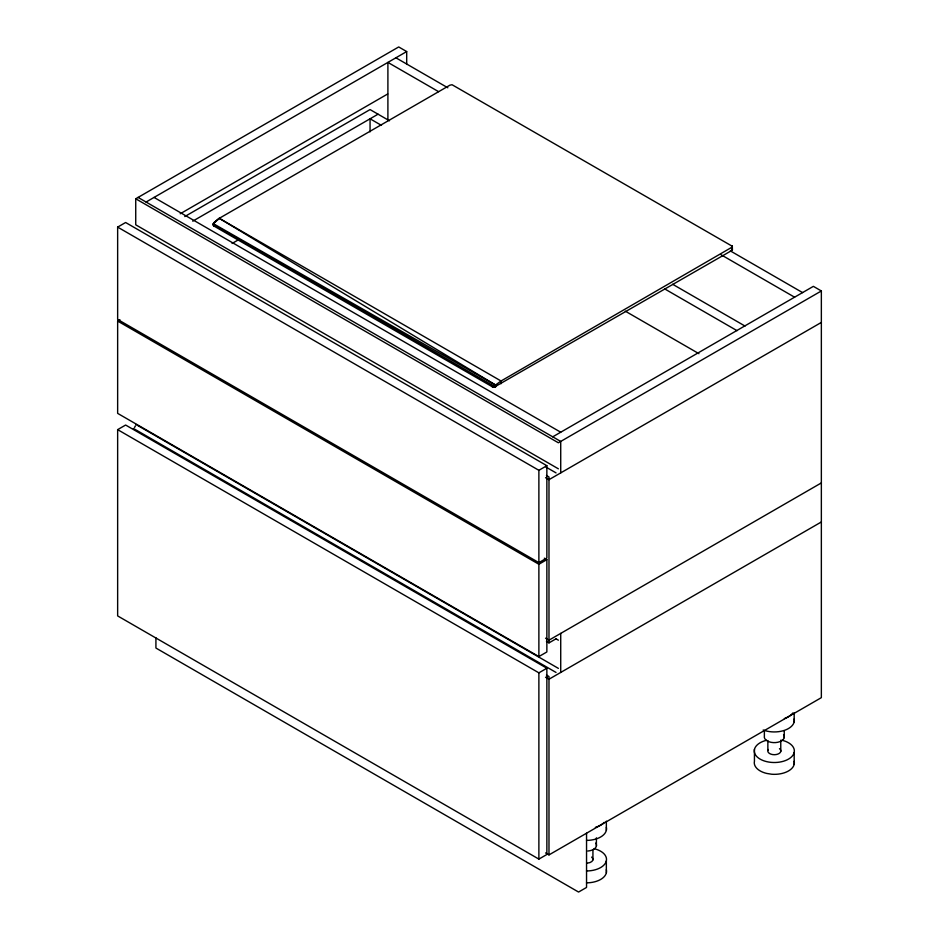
<?xml version="1.0" encoding="UTF-8"?>
<svg xmlns="http://www.w3.org/2000/svg" width="939" height="939" viewBox="0 0 939 939"><rect width="100%" height="100%" fill="white"/><g stroke="black" fill="none" stroke-linecap="round" stroke-linejoin="round"><path stroke-width="1.41" d="M495.909 386.668L495.909 385.225L213.388 223.682L213.388 225.243L213.763 222.907L219.28 218.318L449.898 85.179L452.058 84.733L732.291 246.264L732.42 249.645L731.657 250.56L494.325 387.103L492.153 386.668L214.151 226.158L213.388 223.682L219.28 218.318L501.05 380.999L732.42 246.934M213.517 225.571L213.517 224.444L214.151 226.158L213.388 223.682L214.162 225.067L493.75 385.941L494.325 387.103L494.325 385.882L501.05 380.999L501.05 383.711M213.388 225.243L213.399 224.081M214.162 225.067L213.775 225.888L213.775 224.785M492.635 386.891L492.646 385.788L494.325 385.882L494.9 387.032L495.428 385.53L495.44 386.891L494.9 385.741L493.175 387.032L492.646 385.788L492.153 386.668L492.165 385.577L492.635 386.891L493.175 385.906L493.175 387.032L494.325 385.882M213.388 224.914L213.763 222.907L219.28 218.318L495.909 385.225L494.325 387.103M135.416 425.895L134.559 427.386M558.376 468.819L135.732 224.808L135.732 198.775L398.711 46.95L406.693 51.563L406.693 64.427M146.061 202.038L406.693 51.563M117.645 227.109L125.626 222.508L546.862 465.697L546.862 558.024L538.88 562.625L117.645 319.436L117.645 227.109L538.88 470.31L546.862 465.697M180.218 213.763L387.713 93.97M184.76 216.569L370.06 109.581L389.474 120.791M192.741 221.17L378.041 114.194M232.086 243.459L238.436 239.797M544.327 558.177L546.862 559.644L546.862 651.971L538.88 656.572L117.645 413.371L117.645 321.056L119.934 319.741M117.645 429.639L125.626 425.038L546.862 668.239L546.862 854.502L538.88 859.103L117.645 615.914L117.645 429.639L538.88 672.84L546.862 668.239M552.742 436.823L813.374 286.348L821.355 290.961L821.355 697.654L548.986 854.901L545.559 852.929M821.355 290.961L558.376 442.785L135.732 198.775M821.355 322.417L548.986 479.665L545.559 477.693M117.645 321.056L538.88 564.257L546.862 559.644M821.355 482.916L548.986 640.175L545.559 638.191M546.439 641.419L548.986 642.886L556.029 638.813M821.355 521.967L548.986 679.214L545.559 677.242M395.894 57.795L447.833 87.785M730.354 250.901L802.563 292.592M438.583 91.658L387.901 62.408L387.901 120.497M721.105 254.774L794.582 297.194M672.641 284.271L745.014 326.056M381.492 125.392L370.06 118.795L370.06 131.871M664.648 288.883L737.033 330.669M625.292 311.161L698.933 353.674M154.043 197.425L560.724 432.222M138.08 197.425L560.724 441.436L560.724 472.88M545.876 467.023L556.029 472.88M546.439 475.486L548.986 476.953L548.986 642.886M555.829 638.708L558.376 640.175M135.732 424.358L558.376 668.368M133.385 428.43L556.029 672.441M546.439 675.035L548.986 676.503L548.986 854.901M732.033 248.671L732.42 249.316M213.517 224.444L213.775 225.888M214.139 222.555L214.151 223.998M213.763 222.907L213.775 224.268M494.9 385.741L494.9 387.032M794.183 712.713L794.183 721.915M794.183 752.479L794.183 764.311M784.253 730.753L784.253 737.62M780.767 740.167L780.767 751.446M767.856 740.578L767.856 750.437M764.369 730.589L764.369 736.082A10.024 5.787 0 0 0 775.591 742.585A10.024 5.787 0 0 0 783.572 734.65M754.44 749.392L754.44 761.224A20.036 11.573 0 0 0 766.705 773.431L771.752 774.241A19.977 11.538 0 0 0 794.183 761.294M732.291 246.264L732.291 249.974M732.033 245.959L732.033 250.29M731.657 247.849L731.657 250.56M606.348 821.167L606.348 830.369M606.348 860.934L606.348 872.765M596.406 837.834L596.406 846.074M592.932 850.03L592.932 859.889M586.546 833.21L586.546 887.437L578.565 892.05L155.921 648.039L155.921 637.781M560.724 633.391L560.724 672.441M538.88 470.31L538.88 562.625M538.88 564.257L538.88 656.572M538.88 672.84L538.88 859.103M779.476 748.653A6.514 3.756 0 0 1 779.112 753.489A6.514 3.756 0 0 1 770.802 754.111A6.514 3.756 0 0 1 768.302 749.498M781.941 740.237A20.036 11.573 0 0 1 790.239 757.961A20.036 11.573 0 0 1 758.442 758.008A20.036 11.573 0 0 1 766.6 740.261M794.183 718.898A20.036 11.573 0 0 1 784.875 730.202A20.036 11.573 0 0 1 763.196 730.002M792.809 712.994A20.036 11.573 0 0 1 784.358 718.558M591.64 857.107A6.514 3.756 0 0 1 587.333 863.117M594.105 848.692A20.036 11.573 0 0 1 606.136 861.615A20.036 11.573 0 0 1 586.523 870.958M595.737 843.093A10.024 5.787 0 0 1 587.802 851.027M606.348 827.341A20.036 11.573 0 0 1 586.523 840.393M606.336 869.737A19.977 11.538 0 0 1 586.523 882.824M604.235 822.353A20.036 11.573 0 0 1 595.361 827.365"/></g></svg>
